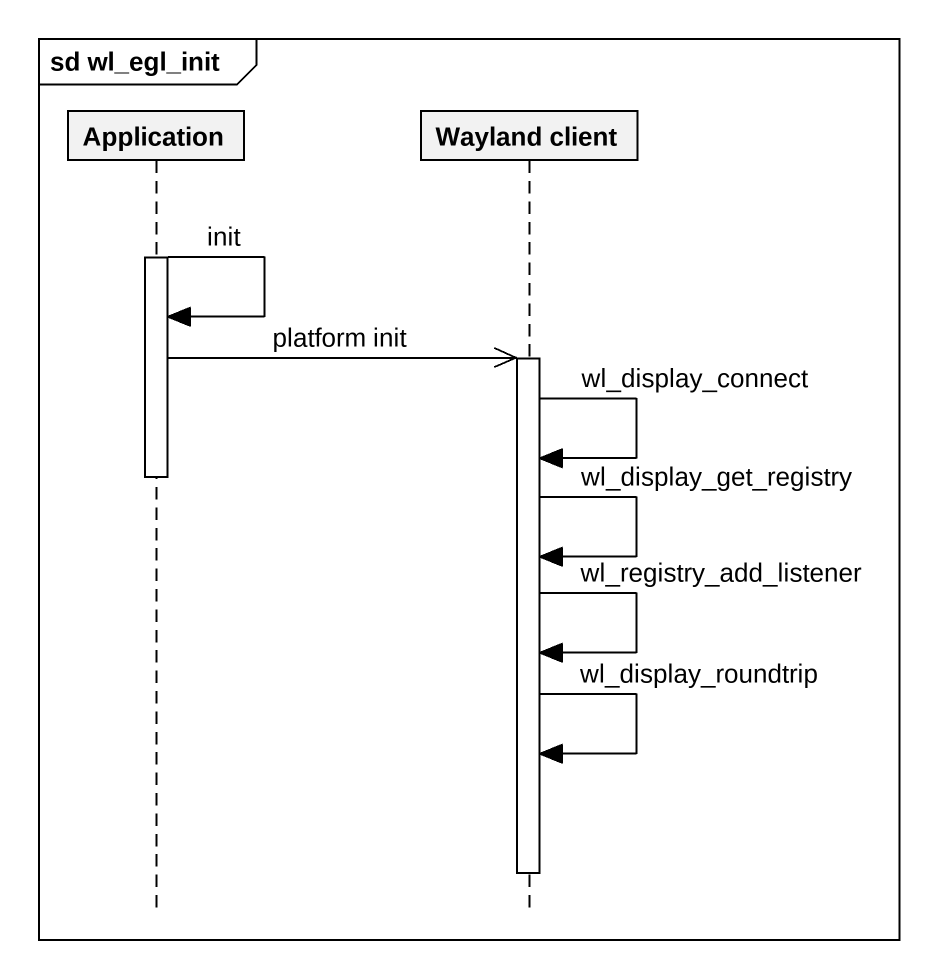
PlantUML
@startuml
mainframe sd wl_egl_init
hide footbox
participant Application
participant "Wayland client" as Wayland_client

activate Application
Application -> Application : init
Application ->> Wayland_client : platform init
activate Wayland_client
Wayland_client -> Wayland_client : wl_display_connect
deactivate Application
Wayland_client -> Wayland_client : wl_display_get_registry
Wayland_client -> Wayland_client : wl_registry_add_listener
Wayland_client -> Wayland_client : wl_display_roundtrip
deactivate Wayland_client
@enduml
